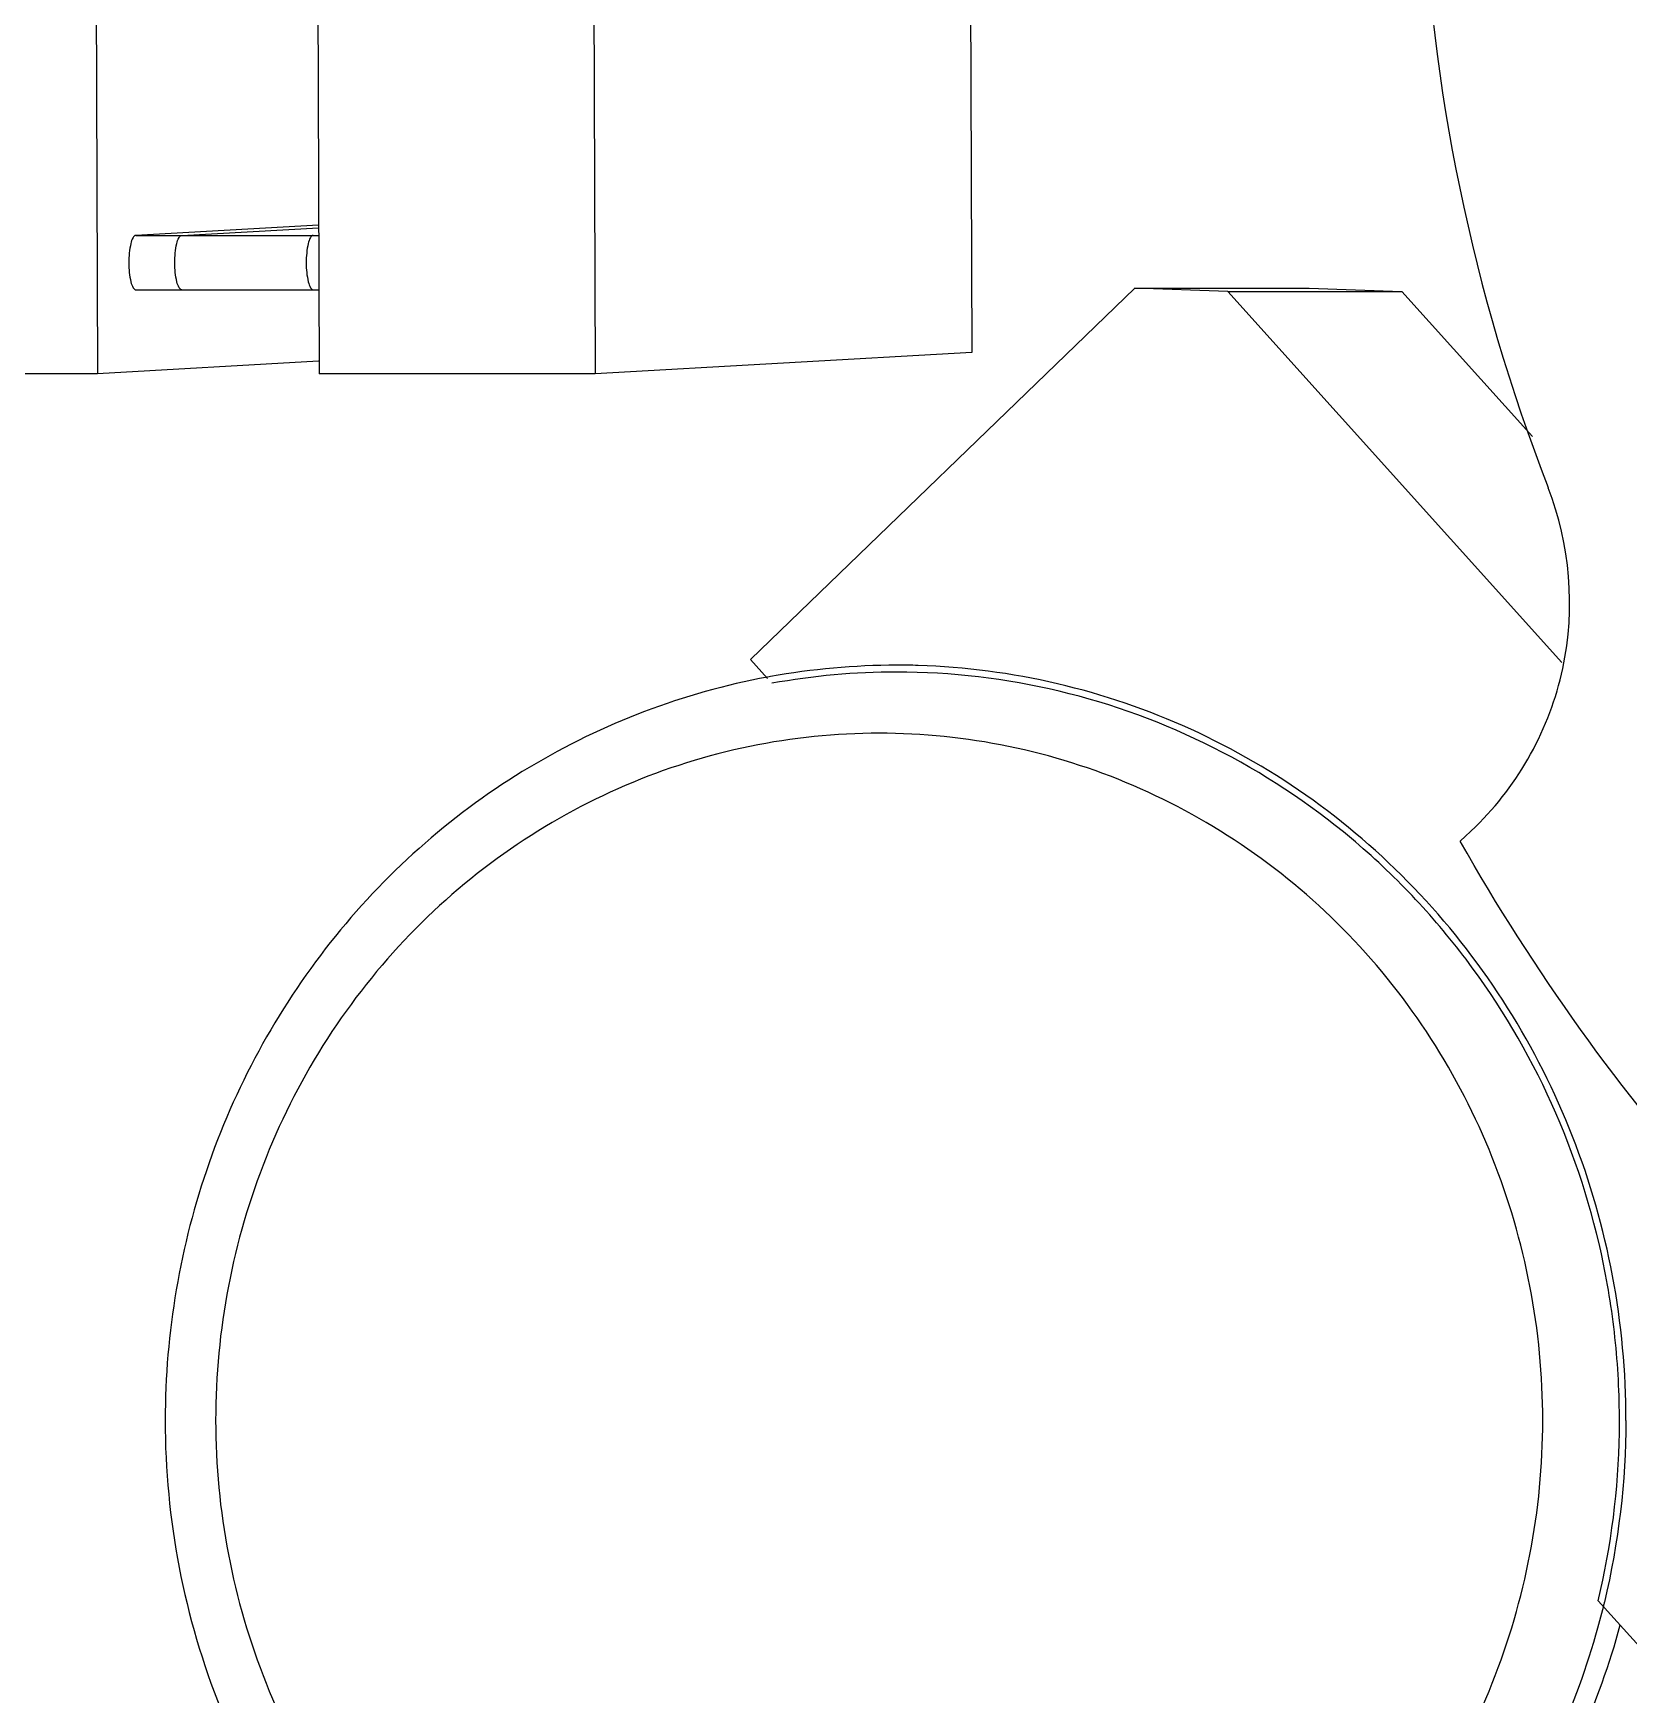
# Model space of a CAD drawing. Header units: millimetres. Extents: x 0 to 841, y 0 to 594.
# Drawn here: x 388.55 to 400.28, y 189.87 to 202.08 of the extents above; entities that cross this region are included whole.
import ezdxf

# ---------------------------------------------------------------- set-up
doc = ezdxf.new("R2010")
doc.units = ezdxf.units.MM
doc.header["$LTSCALE"] = 46.255
doc.layers.get('0').update_dxf_attribs({"linetype": 'CONTINUOUS'})
doc.layers.add('AXIS', color=7, linetype='CONTINUOUS')
doc.styles.get("Standard").update_dxf_attribs({"font": 'txt', "width": 0.85})
doc.dimstyles.get("Standard").update_dxf_attribs({"dimtxt": 3.5, "dimasz": 3.5, "dimexe": 1.5, "dimexo": 1, "dimtad": 1, "dimtxsty": 'STANDARD', "dimcen": 0.09, "dimadec": 0, "dimazin": 0, "dimtol": 1, "dimtp": 0.01, "dimtm": 0.01, "dimtfac": 1, "dimtofl": 0, "dimtmove": 0, "dimatfit": 3, "dimfxl": 1, "dimtolj": 1, "dimarcsym": 0})

msp = doc.modelspace()

# ---------------------------------------------------------------- linework, layer by layer
at = {"color": 7, "linetype": 'CONTINUOUS'}
for p, q in [((389.012, 203.175), (389.026, 199.575)), ((390.641, 203.174), (390.655, 199.574)), ((392.67, 203.174), (392.684, 199.574)), ((395.439, 203.189), (395.453, 199.731)), ((390.651, 200.667), (389.307, 200.591)), ((389.645, 200.591), (390.651, 200.648)), ((389.307, 200.591), (390.651, 200.591)), ((389.308, 200.191), (390.653, 200.191)), ((390.612, 200.191), (390.612, 200.191)), ((396.651, 200.203), (393.826, 197.475)), ((396.651, 200.203), (397.933, 200.203)), ((397.334, 200.179), (396.651, 200.203)), ((397.334, 200.179), (398.615, 200.179)), ((399.79, 197.452), (397.334, 200.179)), ((397.933, 200.203), (398.615, 200.179)), ((399.575, 199.113), (398.615, 200.179)), ((390.65, 199.667), (389.026, 199.575)), ((395.453, 199.731), (392.684, 199.574)), ((389.026, 199.575), (387.094, 199.575)), ((392.684, 199.574), (390.655, 199.574)), ((399.157, 196.248), (399.044, 196.139)), ((400.057, 190.557), (400.578, 189.979))]:
    msp.add_line(p, q, dxfattribs=at)
for centre, radius, start, end in [((412.445, 203.706), 13.688, 162.9605, 201.2828), ((394.903, 192.207), 5.225, 100.2472, 100.5002), ((394.902, 192.205), 5.227, 90.0124, 100.2392), ((394.901, 192.258), 5.175, 88.2506, 89.9997), ((394.522, 191.882), 5.741, 346.5443, 359.9994), ((394.55, 191.877), 5.712, 346.2565, 346.5308)]:
    msp.add_arc(centre, radius, start, end, dxfattribs=at)
for points, knots in [([(389.307, 200.591), (389.298, 200.591), (389.28, 200.568), (389.262, 200.502), (389.251, 200.39), (389.262, 200.278), (389.281, 200.213), (389.299, 200.191), (389.308, 200.191)], [0, 0, 0, 0, 0.059675, 0.169638, 0.502495, 0.833606, 0.941748, 1, 1, 1, 1]), ([(389.646, 200.191), (389.637, 200.191), (389.619, 200.213), (389.6, 200.278), (389.589, 200.39), (389.6, 200.502), (389.618, 200.568), (389.636, 200.591), (389.645, 200.591)], [0, 0, 0, 0, 0.058268, 0.166453, 0.49755, 0.830358, 0.940335, 1, 1, 1, 1]), ([(390.611, 200.591), (390.602, 200.591), (390.584, 200.568), (390.566, 200.502), (390.555, 200.39), (390.566, 200.278), (390.585, 200.213), (390.603, 200.191), (390.612, 200.191)], [0, 0, 0, 0, 0.059665, 0.169642, 0.50245, 0.833547, 0.941732, 1, 1, 1, 1]), ([(399.157, 196.248), (399.475, 196.555), (399.932, 197.383), (399.852, 198.323), (399.69, 198.737)], [0, 0, 0, 0, 0.49798, 1, 1, 1, 1]), ([(393.951, 197.345), (393.643, 197.288), (393.035, 197.118), (392.184, 196.704), (391.414, 196.145), (390.752, 195.457), (390.215, 194.661), (389.819, 193.782), (389.578, 192.847), (389.523, 192.204), (389.523, 191.882)], [0, 0, 0, 0, 0.123236, 0.246876, 0.371053, 0.495837, 0.621229, 0.747154, 0.873468, 1, 1, 1, 1]), ([(400.262, 191.882), (400.262, 192.238), (400.196, 192.951), (399.901, 193.979), (399.421, 194.931), (398.774, 195.77), (397.983, 196.466), (397.078, 196.992), (396.091, 197.329), (395.403, 197.42), (395.059, 197.43)], [0, 0, 0, 0, 0.127077, 0.253841, 0.380039, 0.505483, 0.630099, 0.753932, 0.877147, 1, 1, 1, 1]), ([(399.65, 191.882), (399.65, 192.212), (399.587, 192.873), (399.308, 193.825), (398.856, 194.704), (398.246, 195.474), (397.502, 196.107), (396.653, 196.577), (395.731, 196.867), (394.772, 196.965), (393.813, 196.867), (392.891, 196.577), (392.042, 196.107), (391.298, 195.474), (390.688, 194.704), (390.235, 193.825), (389.957, 192.873), (389.894, 192.212), (389.894, 191.882)], [0, 0, 0, 0, 0.063559, 0.126956, 0.19006, 0.252775, 0.315069, 0.376969, 0.438567, 0.5, 0.561433, 0.623031, 0.684931, 0.747225, 0.80994, 0.873044, 0.936441, 1, 1, 1, 1]), ([(403.392, 191.312), (402.505, 191.938), (400.862, 193.4), (399.582, 195.187), (399.044, 196.139)], [0, 0, 0, 0, 0.498103, 1, 1, 1, 1]), ([(389.523, 191.882), (389.523, 191.52), (389.592, 190.795), (389.899, 189.75), (390.397, 188.785), (391.069, 187.938), (391.889, 187.242), (392.825, 186.724), (393.842, 186.404), (394.549, 186.332), (394.901, 186.332)], [0, 0, 0, 0, 0.126751, 0.253229, 0.379221, 0.504571, 0.629225, 0.753235, 0.876748, 1, 1, 1, 1]), ([(389.894, 191.882), (389.894, 191.553), (389.957, 190.892), (390.235, 189.94), (390.688, 189.061), (391.298, 188.291), (392.042, 187.658), (392.891, 187.188), (393.813, 186.898), (394.772, 186.8), (395.731, 186.898), (396.653, 187.188), (397.502, 187.658), (398.246, 188.291), (398.856, 189.061), (399.308, 189.94), (399.587, 190.892), (399.65, 191.553), (399.65, 191.882)], [0, 0, 0, 0, 0.063559, 0.126956, 0.19006, 0.252775, 0.315069, 0.376969, 0.438567, 0.5, 0.561433, 0.623031, 0.684931, 0.747225, 0.80994, 0.873044, 0.936441, 1, 1, 1, 1]), ([(395.059, 186.335), (395.348, 186.344), (395.925, 186.41), (396.763, 186.652), (397.553, 187.031), (398.513, 187.705), (399.495, 188.836), (399.957, 189.945), (400.098, 190.52)], [0, 0, 0, 0, 0.12342, 0.247105, 0.37125, 0.496001, 0.746757, 1, 1, 1, 1]), ([(395.06, 186.332), (395.349, 186.332), (395.93, 186.381), (396.776, 186.599), (397.578, 186.955), (398.559, 187.602), (399.573, 188.708), (400.065, 189.807), (400.22, 190.379)], [0, 0, 0, 0, 0.123485, 0.247192, 0.371333, 0.496059, 0.746751, 1, 1, 1, 1]), ([(395.675, 186.332), (396.217, 186.332), (397.314, 186.507), (398.798, 187.266), (399.992, 188.448), (400.521, 189.445), (400.707, 189.97)], [0, 0, 0, 0, 0.247, 0.495518, 0.746501, 1, 1, 1, 1])]:
    msp.add_open_spline(points, degree=3, knots=knots, dxfattribs=at)
at = {"layer": 'AXIS', "color": 7, "linetype": 'CONTINUOUS'}
msp.add_line((393.826, 197.475), (393.952, 197.335), dxfattribs=at)
msp.add_arc((394.902, 192.235), 5.147, 90.0145, 100.2803, dxfattribs=at)
msp.add_open_spline([(400.057, 190.557), (400.154, 190.96), (400.233, 191.584), (400.2, 192.415), (400.078, 193.236), (399.758, 194.227), (399.229, 195.12), (398.698, 195.747), (398.104, 196.305), (397.252, 196.867), (396.108, 197.287), (395.302, 197.382), (394.901, 197.382)], degree=3, knots=[0, 0, 0, 0, 0.126752, 0.190261, 0.253725, 0.380118, 0.505774, 0.568355, 0.630691, 0.754454, 0.877444, 1, 1, 1, 1], dxfattribs=at)

# ---------------------------------------------------------------- leaders
at = {"color": 2, "linetype": 'CONTINUOUS'}
msp.add_leader([(408.627, 198.095), (374.181, 162.065), (368.181, 162.065)], dimstyle='STANDARD', override={"dimtad": 0, "dimldrblk": 'DOT'}, dxfattribs=at)

doc.saveas('drawing.dxf')
